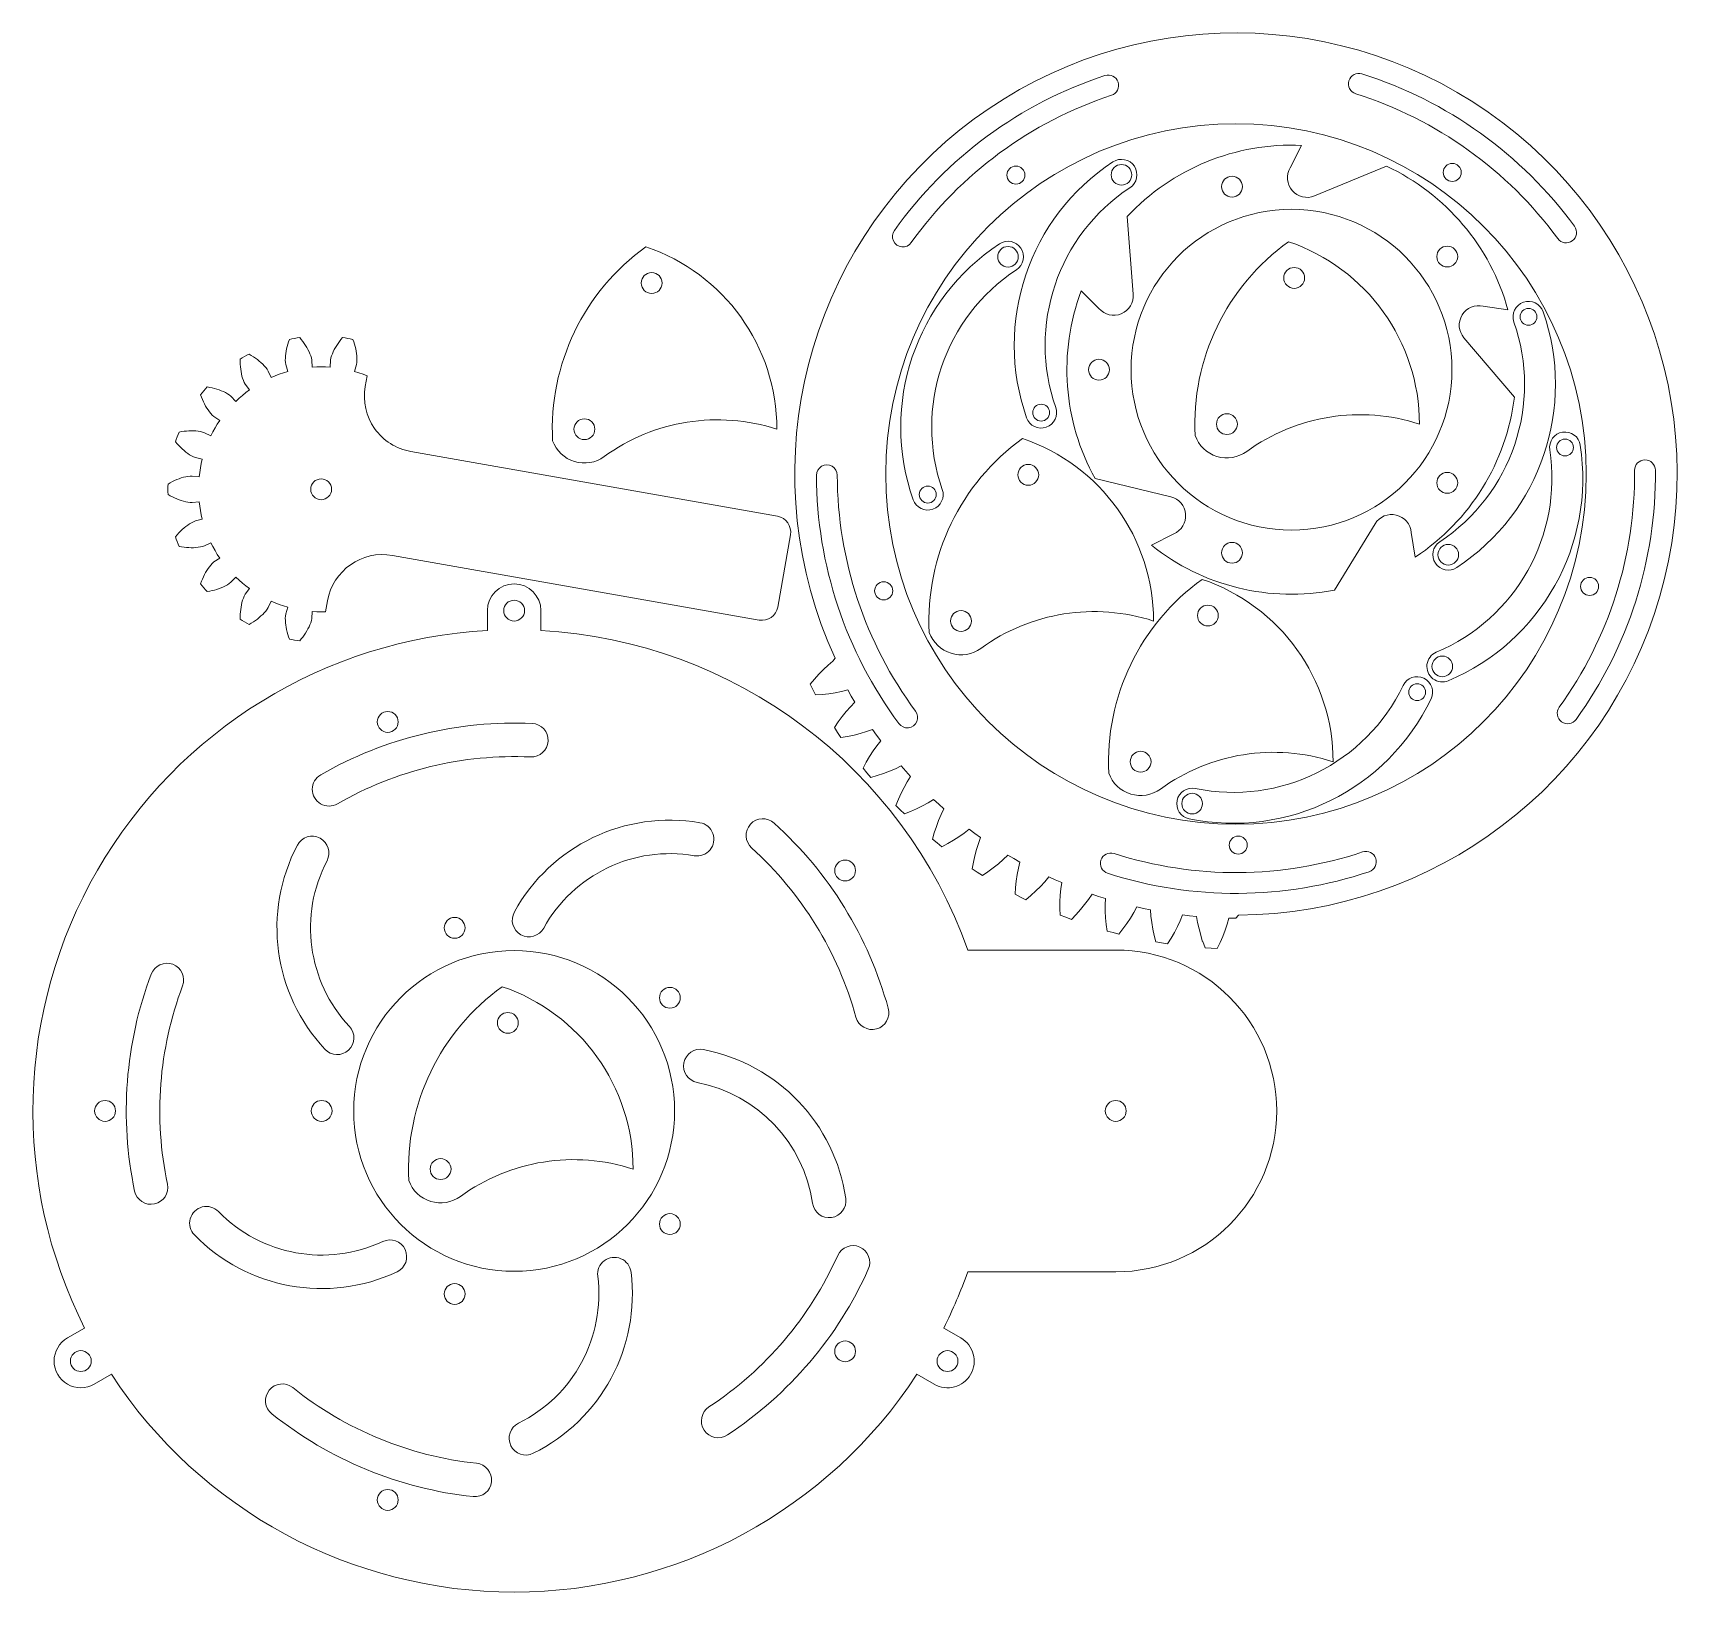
# Model space of a CAD drawing. Header units: millimetres. Extents: x 0.094 to 0.615, y 0.017 to 0.511.
import ezdxf

# ---------------------------------------------------------------- set-up
doc = ezdxf.new("R2010")
doc.units = ezdxf.units.MM

msp = doc.modelspace()

# ---------------------------------------------------------------- linework, layer by layer
at = {"color": 7, "linetype": 'Continuous', "lineweight": 15}
for p, q in [((0.4922758148, 0.4682892008), (0.4958238851, 0.4753631604)), ((0.4999280325, 0.4593601065), (0.522685356, 0.468780958)), ((0.4425477469, 0.4282450239), (0.4406203844, 0.4527997279)), ((0.4316910082, 0.4237265743), (0.4260596869, 0.4292869634)), ((0.5533791259, 0.4244402347), (0.5612032752, 0.423251793)), ((0.1746204056, 0.4116559028), (0.1744406017, 0.4109124169)), ((0.1748294196, 0.4124034792), (0.1746204056, 0.4116559028)), ((0.1750668817, 0.4131543338), (0.1748294196, 0.4124034792)), ((0.1753321987, 0.413907811), (0.1750668817, 0.4131543338)), ((0.1761423739, 0.4140721187), (0.1753321987, 0.413907811)), ((0.1769552593, 0.4142225981), (0.1761423739, 0.4140721187)), ((0.1777705698, 0.414359197), (0.1769552593, 0.4142225981)), ((0.1785881117, 0.4144819043), (0.1777705698, 0.414359197)), ((0.1790951238, 0.4138646312), (0.1785881117, 0.4144819043)), ((0.1795750706, 0.4132402688), (0.1790951238, 0.4138646312)), ((0.1800271346, 0.4126092754), (0.1795750706, 0.4132402688)), ((0.1804504118, 0.4119721055), (0.1800271346, 0.4126092754)), ((0.18084366, 0.4113291725), (0.1804504118, 0.4119721055)), ((0.1812054406, 0.4106809087), (0.18084366, 0.4113291725)), ((0.1899143386, 0.4113291725), (0.189552558, 0.4106809087)), ((0.1903075868, 0.4119721055), (0.1899143386, 0.4113291725)), ((0.190730864, 0.4126092754), (0.1903075868, 0.4119721055)), ((0.191182928, 0.4132402688), (0.190730864, 0.4126092754)), ((0.1916628749, 0.4138646312), (0.191182928, 0.4132402688)), ((0.1921698869, 0.4144819043), (0.1916628749, 0.4138646312)), ((0.1929874279, 0.414359197), (0.1921698869, 0.4144819043)), ((0.1938027394, 0.4142225981), (0.1929874279, 0.414359197)), ((0.1946156247, 0.4140721187), (0.1938027394, 0.4142225981)), ((0.1954257999, 0.413907811), (0.1946156247, 0.4140721187)), ((0.1956911169, 0.4131543338), (0.1954257999, 0.413907811)), ((0.1959285791, 0.4124034792), (0.1956911169, 0.4131543338)), ((0.196137593, 0.4116559028), (0.1959285791, 0.4124034792)), ((0.196317396, 0.4109124169), (0.196137593, 0.4116559028)), ((0.5472517178, 0.4144033013), (0.5632438797, 0.3956710037)), ((0.1604113922, 0.4080409743), (0.1597062599, 0.4076094851)), ((0.1597062599, 0.4076094851), (0.1597146418, 0.406810712)), ((0.1597146418, 0.406810712), (0.159748339, 0.4060239307)), ((0.1611237776, 0.4084604122), (0.1604113922, 0.4080409743)), ((0.1618432187, 0.4088676311), (0.1611237776, 0.4084604122)), ((0.1625694603, 0.4092625454), (0.1618432187, 0.4088676311)), ((0.163257039, 0.4088559188), (0.1625694603, 0.4092625454)), ((0.1639215861, 0.4084333479), (0.163257039, 0.4088559188)), ((0.1645622038, 0.4079950265), (0.1639215861, 0.4084333479)), ((0.1651778713, 0.407541044), (0.1645622038, 0.4079950265)), ((0.1657673203, 0.4070714004), (0.1651778713, 0.407541044)), ((0.1663289711, 0.4065859765), (0.1657673203, 0.4070714004)), ((0.1668608755, 0.4060844406), (0.1663289711, 0.4065859765)), ((0.1740382098, 0.4079966657), (0.174028417, 0.407288257)), ((0.174028417, 0.407288257), (0.1740655004, 0.4065921306)), ((0.1740876267, 0.4087147526), (0.1740382098, 0.4079966657)), ((0.1740655004, 0.4065921306), (0.1741711356, 0.405914966)), ((0.174172717, 0.4094408527), (0.1740876267, 0.4087147526)), ((0.17429094, 0.4101737551), (0.174172717, 0.4094408527)), ((0.1744406017, 0.4109124169), (0.17429094, 0.4101737551)), ((0.1815337218, 0.4100277051), (0.1812054406, 0.4106809087)), ((0.1818257648, 0.4093698188), (0.1815337218, 0.4100277051)), ((0.1820772529, 0.4087074995), (0.1818257648, 0.4093698188)), ((0.1822805098, 0.4080406651), (0.1820772529, 0.4087074995)), ((0.1824128438, 0.4073681831), (0.1822805098, 0.4080406651)), ((0.1825732017, 0.4051559269), (0.1824128438, 0.4073681831)), ((0.1883451548, 0.4073681831), (0.1881847958, 0.4051559269)), ((0.1884774888, 0.4080406651), (0.1883451548, 0.4073681831)), ((0.1886807448, 0.4087074995), (0.1884774888, 0.4080406651)), ((0.1889322338, 0.4093698188), (0.1886807448, 0.4087074995)), ((0.1892242768, 0.4100277051), (0.1889322338, 0.4093698188)), ((0.189552558, 0.4106809087), (0.1892242768, 0.4100277051)), ((0.1964670586, 0.4101737551), (0.196317396, 0.4109124169)), ((0.1965852816, 0.4094408527), (0.1964670586, 0.4101737551)), ((0.1966703719, 0.4087147526), (0.1965852816, 0.4094408527)), ((0.1965868621, 0.405914966), (0.1966924983, 0.4065921306)), ((0.1967197888, 0.4079966657), (0.1966703719, 0.4087147526)), ((0.1966924983, 0.4065921306), (0.1967295817, 0.407288257)), ((0.1967295817, 0.407288257), (0.1967197888, 0.4079966657)), ((0.159748339, 0.4060239307), (0.1598076065, 0.4052499644)), ((0.1598076065, 0.4052499644), (0.1598929491, 0.4044897705)), ((0.1598929491, 0.4044897705), (0.1600049351, 0.4037445076)), ((0.1600049351, 0.4037445076), (0.1601444938, 0.4030153565)), ((0.1601444938, 0.4030153565), (0.1603128955, 0.4023039341)), ((0.1603128955, 0.4023039341), (0.1605120607, 0.4016122632)), ((0.1605120607, 0.4016122632), (0.1607451484, 0.4009432271)), ((0.1607451484, 0.4009432271), (0.1610180576, 0.4003017619)), ((0.1673603233, 0.4055661112), (0.1668608755, 0.4060844406)), ((0.1678231683, 0.4050297476), (0.1673603233, 0.4055661112)), ((0.1682422393, 0.4044726416), (0.1678231683, 0.4050297476)), ((0.1685965702, 0.4038859866), (0.1682422393, 0.4044726416)), ((0.169503915, 0.4018619992), (0.1685965702, 0.4038859866)), ((0.1707952785, 0.4024130665), (0.169503915, 0.4018619992)), ((0.1721057779, 0.402917061), (0.1707952785, 0.4024130665)), ((0.1734336045, 0.4033733271), (0.1721057779, 0.402917061)), ((0.174777096, 0.4037812799), (0.1734336045, 0.4033733271)), ((0.1741711356, 0.405914966), (0.174777096, 0.4037812799)), ((0.1839751698, 0.4052321017), (0.1825732017, 0.4051559269)), ((0.1853789988, 0.4052575007), (0.1839751698, 0.4052321017)), ((0.1867828289, 0.4052321017), (0.1853789988, 0.4052575007)), ((0.1881847958, 0.4051559269), (0.1867828289, 0.4052321017)), ((0.1959809026, 0.4037812799), (0.1965868621, 0.405914966)), ((0.1973243941, 0.4033733271), (0.1959809026, 0.4037812799)), ((0.1986522207, 0.402917061), (0.1973243941, 0.4033733271)), ((0.1999627201, 0.4024130665), (0.1986522207, 0.402917061)), ((0.1993602327, 0.3989961967), (0.1999627201, 0.4024130665)), ((0.1476918914, 0.396993272), (0.1471768626, 0.3963466175)), ((0.1471768626, 0.3963466175), (0.1474579283, 0.3955988958)), ((0.1482178689, 0.3976310659), (0.1476918914, 0.396993272)), ((0.1487546273, 0.3982597738), (0.1482178689, 0.3976310659)), ((0.1493019954, 0.3988792784), (0.1487546273, 0.3982597738)), ((0.1500871674, 0.3987322971), (0.1493019954, 0.3988792784)), ((0.1508561641, 0.3985625133), (0.1500871674, 0.3987322971)), ((0.1516080916, 0.3983697556), (0.1508561641, 0.3985625133)), ((0.1523418956, 0.3981537148), (0.1516080916, 0.3983697556)), ((0.1530564286, 0.3979139924), (0.1523418956, 0.3981537148)), ((0.1537502416, 0.3976499475), (0.1530564286, 0.3979139924)), ((0.1544215911, 0.3973605558), (0.1537502416, 0.3976499475)), ((0.1550681916, 0.3970443252), (0.1544215911, 0.3973605558)), ((0.1556865693, 0.3966986034), (0.1550681916, 0.3970443252)), ((0.156270909, 0.3963184226), (0.1556865693, 0.3966986034)), ((0.1568045363, 0.3958883434), (0.156270909, 0.3963184226)), ((0.1583493919, 0.3942967243), (0.1568045363, 0.3958883434)), ((0.1604334906, 0.3961780742), (0.1593744223, 0.3952562511)), ((0.1615251814, 0.3970609773), (0.1604334906, 0.3961780742)), ((0.1610180576, 0.4003017619), (0.1613489621, 0.3997015618)), ((0.1613489621, 0.3997015618), (0.1626481161, 0.3979038074)), ((0.1626481161, 0.3979038074), (0.1615251814, 0.3970609773)), ((0.1474579283, 0.3955988958), (0.1477586635, 0.3948710728)), ((0.1477586635, 0.3948710728), (0.1480790981, 0.39416405)), ((0.1480790981, 0.39416405), (0.1484192618, 0.3934789002)), ((0.1484192618, 0.3934789002), (0.148779434, 0.3928168621)), ((0.148779434, 0.3928168621), (0.1491599538, 0.3921794351)), ((0.1491599538, 0.3921794351), (0.1495614991, 0.3915685378)), ((0.1495614991, 0.3915685378), (0.1499852285, 0.3909866791)), ((0.1499852285, 0.3909866791), (0.1504330568, 0.3904377017)), ((0.1593744223, 0.3952562511), (0.1583493919, 0.3942967243)), ((0.1504330568, 0.3904377017), (0.1509089403, 0.3899282608)), ((0.1509089403, 0.3899282608), (0.1514251538, 0.3894774411)), ((0.1517700002, 0.385853311), (0.1510900714, 0.3846248835)), ((0.1514251538, 0.3894774411), (0.153260839, 0.3882324453)), ((0.1524939023, 0.3870563693), (0.1517700002, 0.385853311)), ((0.153260839, 0.3882324453), (0.1524939023, 0.3870563693)), ((0.139518001, 0.3822614979), (0.1392551966, 0.3814776819)), ((0.1392551966, 0.3814776819), (0.1397750497, 0.3808711869)), ((0.1397940971, 0.3830406852), (0.139518001, 0.3822614979)), ((0.1397750497, 0.3808711869), (0.1403065853, 0.3802901199)), ((0.1400834628, 0.3838150743), (0.1397940971, 0.3830406852)), ((0.140385975, 0.3845844399), (0.1400834628, 0.3838150743)), ((0.1403065853, 0.3802901199), (0.140849498, 0.3797353264)), ((0.1411740527, 0.3847148828), (0.140385975, 0.3845844399)), ((0.1419547357, 0.3848183472), (0.1411740527, 0.3847148828)), ((0.1427272343, 0.3848943785), (0.1419547357, 0.3848183472)), ((0.1434906729, 0.3849423267), (0.1427272343, 0.3848943785)), ((0.1442440942, 0.3849614616), (0.1434906729, 0.3849423267)), ((0.1449863956, 0.3849506229), (0.1442440942, 0.3849614616)), ((0.1457162507, 0.3849083185), (0.1449863956, 0.3849506229)), ((0.1464319945, 0.384832289), (0.1457162507, 0.3849083185)), ((0.1471313395, 0.3847189192), (0.1464319945, 0.384832289)), ((0.1478104525, 0.3845615536), (0.1471313395, 0.3847189192)), ((0.1484589994, 0.3843398951), (0.1478104525, 0.3845615536)), ((0.1504550435, 0.3833726346), (0.1484589994, 0.3843398951)), ((0.1510900714, 0.3846248835), (0.1504550435, 0.3833726346)), ((0.140849498, 0.3797353264), (0.1414035008, 0.3792078532)), ((0.1414035008, 0.3792078532), (0.1419683665, 0.378708913)), ((0.1419683665, 0.378708913), (0.1425439314, 0.3782400861)), ((0.1425439314, 0.3782400861), (0.1431302213, 0.3778033471)), ((0.1431302213, 0.3778033471), (0.1437274002, 0.3774014897)), ((0.1437274002, 0.3774014897), (0.144335986, 0.3770388067)), ((0.144335986, 0.3770388067), (0.1449574091, 0.3767228583)), ((0.1449574091, 0.3767228583), (0.1455966726, 0.3764757728)), ((0.1455966726, 0.3764757728), (0.1477474876, 0.3759336807)), ((0.1477474876, 0.3759336807), (0.1474290275, 0.37456623)), ((0.329858885, 0.3579314733), (0.2137826503, 0.3783988496)), ((0.1403932579, 0.3697760717), (0.139691823, 0.3695004247)), ((0.1410944954, 0.3700197707), (0.1403932579, 0.3697760717)), ((0.1417947717, 0.3702296307), (0.1410944954, 0.3700197707)), ((0.1424933866, 0.3704029997), (0.1417947717, 0.3702296307)), ((0.1431893155, 0.3705356447), (0.1424933866, 0.3704029997)), ((0.1438812994, 0.3706200286), (0.1431893155, 0.3705356447)), ((0.144566533, 0.3706335756), (0.1438812994, 0.3706200286)), ((0.1467730299, 0.3704073457), (0.144566533, 0.3706335756)), ((0.1469414913, 0.3718012417), (0.1467730299, 0.3704073457)), ((0.1471602403, 0.3731881375), (0.1469414913, 0.3718012417)), ((0.1474290275, 0.37456623), (0.1471602403, 0.3731881375)), ((0.4544084655, 0.3640580402), (0.4304599665, 0.3698128304)), ((0.1368756116, 0.3672758087), (0.136868582, 0.3664491517)), ((0.136868582, 0.3664491517), (0.1368756116, 0.3656224937)), ((0.1368967489, 0.3681022117), (0.1368756116, 0.3672758087)), ((0.1368756116, 0.3656224937), (0.1368967489, 0.3647960906)), ((0.1375926815, 0.3684943307), (0.1368967489, 0.3681022117)), ((0.1368967489, 0.3647960906), (0.1375926815, 0.3644039717)), ((0.1382908978, 0.3688585667), (0.1375926815, 0.3684943307)), ((0.1389908091, 0.3691942137), (0.1382908978, 0.3688585667)), ((0.139691823, 0.3695004247), (0.1389908091, 0.3691942137)), ((0.1375926815, 0.3644039717), (0.1382908978, 0.3640397356)), ((0.1382908978, 0.3640397356), (0.1389908091, 0.3637040886)), ((0.1389908091, 0.3637040886), (0.139691823, 0.3633978776)), ((0.139691823, 0.3633978776), (0.1403932579, 0.3631222306)), ((0.1403932579, 0.3631222306), (0.1410944954, 0.3628785317)), ((0.1410944954, 0.3628785317), (0.1417947717, 0.3626686716)), ((0.1417947717, 0.3626686716), (0.1424933866, 0.3624953027)), ((0.1424933866, 0.3624953027), (0.1431893155, 0.3623626577)), ((0.1431893155, 0.3623626577), (0.1438812994, 0.3622782738)), ((0.1438812994, 0.3622782738), (0.144566533, 0.3622647268)), ((0.144566533, 0.3622647268), (0.1467730299, 0.3624909567)), ((0.1467730299, 0.3624909567), (0.1469414913, 0.3610970606)), ((0.1469414913, 0.3610970606), (0.1471602403, 0.3597101648)), ((0.1471602403, 0.3597101648), (0.1474290275, 0.3583320733)), ((0.1419683665, 0.3541893894), (0.1414035008, 0.3536904491)), ((0.1425439314, 0.3546582181), (0.1419683665, 0.3541893894)), ((0.1431302213, 0.3550949553), (0.1425439314, 0.3546582181)), ((0.1437274002, 0.3554968126), (0.1431302213, 0.3550949553)), ((0.144335986, 0.3558594957), (0.1437274002, 0.3554968126)), ((0.1449574091, 0.3561754441), (0.144335986, 0.3558594957)), ((0.1455966726, 0.3564225295), (0.1449574091, 0.3561754441)), ((0.1477474876, 0.3569646217), (0.1455966726, 0.3564225295)), ((0.1474290275, 0.3583320733), (0.1477474876, 0.3569646217)), ((0.5191190783, 0.3555033851), (0.5062454544, 0.334505337)), ((0.1397750497, 0.3520271154), (0.1392551966, 0.3514206204)), ((0.1392551966, 0.3514206204), (0.139518001, 0.3506368045)), ((0.139518001, 0.3506368045), (0.1397940971, 0.3498576171)), ((0.1403065853, 0.3526081834), (0.1397750497, 0.3520271154)), ((0.1397940971, 0.3498576171), (0.1400834628, 0.349083228)), ((0.1400834628, 0.349083228), (0.140385975, 0.3483138624)), ((0.140849498, 0.353162976), (0.1403065853, 0.3526081834)), ((0.1414035008, 0.3536904491), (0.140849498, 0.353162976)), ((0.1484589994, 0.3485584073), (0.1504550435, 0.3495256677)), ((0.1504550435, 0.3495256677), (0.1510900714, 0.3482734188)), ((0.3299438514, 0.3291588016), (0.3339795776, 0.3520465176)), ((0.4553508497, 0.3523363904), (0.4483224315, 0.3486989403)), ((0.5305582425, 0.3527774567), (0.5318457624, 0.3449689999)), ((0.140385975, 0.3483138624), (0.1411740527, 0.3481834195)), ((0.1411740527, 0.3481834195), (0.1419547357, 0.3480799552)), ((0.1419547357, 0.3480799552), (0.1427272343, 0.3480039257)), ((0.1427272343, 0.3480039257), (0.1434906729, 0.3479559757)), ((0.1434906729, 0.3479559757), (0.1442440942, 0.3479368407)), ((0.1442440942, 0.3479368407), (0.1449863956, 0.3479476794)), ((0.1449863956, 0.3479476794), (0.1457162507, 0.3479899838)), ((0.1457162507, 0.3479899838), (0.1464319945, 0.3480660133)), ((0.1464319945, 0.3480660133), (0.1471313395, 0.3481793832)), ((0.1471313395, 0.3481793832), (0.1478104525, 0.3483367488)), ((0.1478104525, 0.3483367488), (0.1484589994, 0.3485584073)), ((0.1510900714, 0.3482734188), (0.1517700002, 0.3470449913)), ((0.153260839, 0.344665857), (0.1514251538, 0.3434208613)), ((0.1517700002, 0.3470449913), (0.1524939023, 0.345841933)), ((0.1524939023, 0.345841933), (0.153260839, 0.344665857)), ((0.207982662, 0.3455054853), (0.324058906, 0.325038109)), ((0.1480790981, 0.3387342524), (0.1477586635, 0.3380272295)), ((0.1484192618, 0.3394194022), (0.1480790981, 0.3387342524)), ((0.148779434, 0.3400814403), (0.1484192618, 0.3394194022)), ((0.1491599538, 0.3407188672), (0.148779434, 0.3400814403)), ((0.1495614991, 0.3413297646), (0.1491599538, 0.3407188672)), ((0.1499852285, 0.3419116232), (0.1495614991, 0.3413297646)), ((0.1504330568, 0.3424606006), (0.1499852285, 0.3419116232)), ((0.1509089403, 0.3429700415), (0.1504330568, 0.3424606006)), ((0.1514251538, 0.3434208613), (0.1509089403, 0.3429700415)), ((0.1568045363, 0.3370099589), (0.1583493919, 0.338601578)), ((0.1583493919, 0.338601578), (0.1593744223, 0.3376420513)), ((0.1474579283, 0.3372994065), (0.1471768626, 0.3365516849)), ((0.1471768626, 0.3365516849), (0.1476918914, 0.3359050303)), ((0.1477586635, 0.3380272295), (0.1474579283, 0.3372994065)), ((0.1476918914, 0.3359050303), (0.1482178689, 0.3352672364)), ((0.1482178689, 0.3352672364), (0.1487546273, 0.3346385285)), ((0.1487546273, 0.3346385285), (0.1493019954, 0.3340190239)), ((0.1493019954, 0.3340190239), (0.1500871674, 0.3341660052)), ((0.1500871674, 0.3341660052), (0.1508561641, 0.3343357891)), ((0.1508561641, 0.3343357891), (0.1516080916, 0.3345285468)), ((0.1516080916, 0.3345285468), (0.1523418956, 0.3347445875)), ((0.1523418956, 0.3347445875), (0.1530564286, 0.33498431)), ((0.1530564286, 0.33498431), (0.1537502416, 0.3352483548)), ((0.1537502416, 0.3352483548), (0.1544215911, 0.3355377465)), ((0.1544215911, 0.3355377465), (0.1550681916, 0.3358539771)), ((0.1550681916, 0.3358539771), (0.1556865693, 0.3361996989)), ((0.1556865693, 0.3361996989), (0.156270909, 0.3365798797)), ((0.156270909, 0.3365798797), (0.1568045363, 0.3370099589)), ((0.1593744223, 0.3376420513), (0.1604334906, 0.33672023)), ((0.1604334906, 0.33672023), (0.1615251814, 0.3358373251)), ((0.1626481161, 0.3349944949), (0.1613489621, 0.3331967406)), ((0.1615251814, 0.3358373251), (0.1626481161, 0.3349944949)), ((0.1598929491, 0.3284085318), (0.1598076065, 0.3276483379)), ((0.1600049351, 0.3291537948), (0.1598929491, 0.3284085318)), ((0.1601444938, 0.3298829458), (0.1600049351, 0.3291537948)), ((0.1603128955, 0.3305943683), (0.1601444938, 0.3298829458)), ((0.1605120607, 0.3312860392), (0.1603128955, 0.3305943683)), ((0.1607451484, 0.3319550752), (0.1605120607, 0.3312860392)), ((0.1610180576, 0.3325965404), (0.1607451484, 0.3319550752)), ((0.1613489621, 0.3331967406), (0.1610180576, 0.3325965404)), ((0.1678231683, 0.3278685547), (0.1682422393, 0.3284256607)), ((0.1682422393, 0.3284256607), (0.1685965702, 0.3290123157)), ((0.1685965702, 0.3290123157), (0.169503915, 0.3310363032)), ((0.169503915, 0.3310363032), (0.1707952785, 0.3304852359)), ((0.1707952785, 0.3304852359), (0.1721057779, 0.3299812414)), ((0.1721057779, 0.3299812414), (0.1734336045, 0.3295249752)), ((0.1734336045, 0.3295249752), (0.174777096, 0.3291170224)), ((0.174777096, 0.3291170224), (0.1741711356, 0.3269833363)), ((0.1867828289, 0.3276662007), (0.1873853149, 0.3310830705)), ((0.1597146418, 0.3260875903), (0.1597062599, 0.3252888173)), ((0.1597062599, 0.3252888173), (0.1604113922, 0.3248573281)), ((0.159748339, 0.3268743716), (0.1597146418, 0.3260875903)), ((0.1598076065, 0.3276483379), (0.159748339, 0.3268743716)), ((0.1604113922, 0.3248573281), (0.1611237776, 0.3244378902)), ((0.1611237776, 0.3244378902), (0.1618432187, 0.3240306712)), ((0.1618432187, 0.3240306712), (0.1625694603, 0.3236357569)), ((0.1625694603, 0.3236357569), (0.163257039, 0.3240423836)), ((0.163257039, 0.3240423836), (0.1639215861, 0.3244649544)), ((0.1639215861, 0.3244649544), (0.1645622038, 0.3249032758)), ((0.1645622038, 0.3249032758), (0.1651778713, 0.3253572583)), ((0.1651778713, 0.3253572583), (0.1657673203, 0.3258269019)), ((0.1657673203, 0.3258269019), (0.1663289711, 0.3263123259)), ((0.1663289711, 0.3263123259), (0.1668608755, 0.3268138617)), ((0.1668608755, 0.3268138617), (0.1673603233, 0.3273321911)), ((0.1673603233, 0.3273321911), (0.1678231683, 0.3278685547)), ((0.1740655004, 0.3263061717), (0.174028417, 0.3256100453)), ((0.174028417, 0.3256100453), (0.1740382098, 0.3249016367)), ((0.1740382098, 0.3249016367), (0.1740876267, 0.3241835534)), ((0.1741711356, 0.3269833363), (0.1740655004, 0.3263061717)), ((0.1740876267, 0.3241835534), (0.174172717, 0.3234574497)), ((0.174172717, 0.3234574497), (0.17429094, 0.3227245472)), ((0.1812054406, 0.3222173936), (0.1815337218, 0.3228705972)), ((0.1815337218, 0.3228705972), (0.1818257648, 0.3235284872)), ((0.1818257648, 0.3235284872), (0.1820772529, 0.3241908029)), ((0.1820772529, 0.3241908029), (0.1822805098, 0.3248576373)), ((0.1822805098, 0.3248576373), (0.1824128438, 0.3255301192)), ((0.1824128438, 0.3255301192), (0.1825732017, 0.3277423754)), ((0.1825732017, 0.3277423754), (0.1839751698, 0.3276662007)), ((0.1839751698, 0.3276662007), (0.1853789988, 0.3276408016)), ((0.1853789988, 0.3276408016), (0.1867828289, 0.3276662007)), ((0.2380328401, 0.3280151333), (0.2380328401, 0.3217296823)), ((0.2549605114, 0.3280151333), (0.2549605114, 0.3217296823)), ((0.17429094, 0.3227245472), (0.1744406017, 0.3219858855)), ((0.1744406017, 0.3219858855), (0.1746204056, 0.3212423995)), ((0.1746204056, 0.3212423995), (0.1748294196, 0.3204948231)), ((0.1748294196, 0.3204948231), (0.1750668817, 0.3197439685)), ((0.1750668817, 0.3197439685), (0.1753321987, 0.3189904913)), ((0.1753321987, 0.3189904913), (0.1761423739, 0.3188261837)), ((0.1761423739, 0.3188261837), (0.1769552593, 0.3186757043)), ((0.1769552593, 0.3186757043), (0.1777705698, 0.3185391053)), ((0.1777705698, 0.3185391053), (0.1785881117, 0.318416398)), ((0.1785881117, 0.318416398), (0.1790951238, 0.3190336712)), ((0.1790951238, 0.3190336712), (0.1795750706, 0.3196580335)), ((0.1795750706, 0.3196580335), (0.1800271346, 0.3202890269)), ((0.1800271346, 0.3202890269), (0.1804504118, 0.3209261969)), ((0.1804504118, 0.3209261969), (0.18084366, 0.3215691298)), ((0.18084366, 0.3215691298), (0.1812054406, 0.3222173936)), ((0.3481391054, 0.3129166523), (0.3474605718, 0.3120482623)), ((0.3429852315, 0.3078926983), (0.3415788031, 0.3063435447)), ((0.3444326691, 0.3093652411), (0.3429852315, 0.3078926983)), ((0.3459231915, 0.3107539882), (0.3444326691, 0.3093652411)), ((0.3474605718, 0.3120482623), (0.3459231915, 0.3107539882)), ((0.3415788031, 0.3063435447), (0.3402121284, 0.3047229875)), ((0.3402121284, 0.3047229875), (0.3410664894, 0.3030196118)), ((0.3410664894, 0.3030196118), (0.3419423635, 0.3013272132)), ((0.3461367017, 0.3017076169), (0.3481787724, 0.3020130658)), ((0.3481787724, 0.3020130658), (0.3501784357, 0.3024026286)), ((0.3501784357, 0.3024026286), (0.3521291474, 0.3028856469)), ((0.3521291474, 0.3028856469), (0.3532254571, 0.3009516589)), ((0.3419423635, 0.3013272132), (0.3440567351, 0.3014803365)), ((0.3440567351, 0.3014803365), (0.3461367017, 0.3017076169)), ((0.3529585038, 0.2975873559), (0.3516213232, 0.2960504147)), ((0.3543521794, 0.2990352327), (0.3529585038, 0.2975873559)), ((0.3532254571, 0.3009516589), (0.3543521794, 0.2990352327)), ((0.3490989495, 0.2927469582), (0.3479091653, 0.2909924149)), ((0.35033575, 0.2944346468), (0.3490989495, 0.2927469582)), ((0.3516213232, 0.2960504147), (0.35033575, 0.2944346468)), ((0.3479091653, 0.2909924149), (0.3489368863, 0.2893876834)), ((0.3489368863, 0.2893876834), (0.3499848617, 0.2877961027)), ((0.3499848617, 0.2877961027), (0.3520716335, 0.2881694021)), ((0.3520716335, 0.2881694021), (0.3541164781, 0.2886128464)), ((0.3541164781, 0.2886128464), (0.3561154435, 0.2891300696)), ((0.3561154435, 0.2891300696), (0.3580633997, 0.2897265184)), ((0.3580633997, 0.2897265184), (0.359952946, 0.2904107941)), ((0.359952946, 0.2904107941), (0.3612454042, 0.2886019909)), ((0.3612454042, 0.2886019909), (0.3625663002, 0.2868138416)), ((0.3625663002, 0.2868138416), (0.3613315949, 0.2852282289)), ((0.3590527453, 0.2818186251), (0.3579991414, 0.2800109186)), ((0.3601623854, 0.2835599165), (0.3590527453, 0.2818186251)), ((0.3613315949, 0.2852282289), (0.3601623854, 0.2835599165)), ((0.3579991414, 0.2800109186), (0.3569992606, 0.2781416288)), ((0.3569992606, 0.2781416288), (0.3581890837, 0.2766531011)), ((0.3581890837, 0.2766531011), (0.3593977066, 0.2751797812)), ((0.3614340299, 0.2757691646), (0.3634213005, 0.276423925)), ((0.3634213005, 0.276423925), (0.3653552687, 0.2771472754)), ((0.3653552687, 0.2771472754), (0.3672302061, 0.2779440631)), ((0.3672302061, 0.2779440631), (0.3690378716, 0.2788220925)), ((0.3690378716, 0.2788220925), (0.3705123101, 0.2771583105)), ((0.3705123101, 0.2771583105), (0.3720128713, 0.2755180165)), ((0.3593977066, 0.2751797812), (0.3614340299, 0.2757691646)), ((0.3699622794, 0.2720306642), (0.3690407255, 0.2701829065)), ((0.3709507064, 0.2738120281), (0.3699622794, 0.2720306642)), ((0.3720128713, 0.2755180165), (0.3709507064, 0.2738120281)), ((0.368181834, 0.2682749613), (0.3673828309, 0.2663113986)), ((0.3673828309, 0.2663113986), (0.3687217475, 0.2649553997)), ((0.3690407255, 0.2701829065), (0.368181834, 0.2682749613)), ((0.3739492536, 0.2652743784), (0.3757970113, 0.2661959323)), ((0.3757970113, 0.2661959323), (0.3775783752, 0.2671843594)), ((0.3775783752, 0.2671843594), (0.3792843643, 0.2682465236)), ((0.3792843643, 0.2682465236), (0.3809246576, 0.2667459631)), ((0.3809246576, 0.2667459631), (0.3825884396, 0.2652715245)), ((0.3687217475, 0.2649553997), (0.3700777456, 0.2636164838)), ((0.3700777456, 0.2636164838), (0.3720413083, 0.2644154869)), ((0.3720413083, 0.2644154869), (0.3739492536, 0.2652743784)), ((0.3809136225, 0.2615889216), (0.3801902721, 0.2596549534)), ((0.3817104102, 0.2634638591), (0.3809136225, 0.2615889216)), ((0.3825884396, 0.2652715245), (0.3817104102, 0.2634638591)), ((0.3795355117, 0.2576676829), (0.3789461283, 0.2556313596)), ((0.3789461283, 0.2556313596), (0.3804194482, 0.2544227366)), ((0.3801902721, 0.2596549534), (0.3795355117, 0.2576676829)), ((0.3837772657, 0.2542327943), (0.3855849721, 0.2552863982)), ((0.3855849721, 0.2552863982), (0.3873262636, 0.2563960383)), ((0.3873262636, 0.2563960383), (0.388994576, 0.2575652478)), ((0.388994576, 0.2575652478), (0.3905801887, 0.2587999531)), ((0.3905801887, 0.2587999531), (0.392368338, 0.2574790572)), ((0.392368338, 0.2574790572), (0.3941771412, 0.2561865989)), ((0.3941771412, 0.2561865989), (0.3934928655, 0.2542970526)), ((0.3804194482, 0.2544227366), (0.3819079766, 0.2532329128)), ((0.3819079766, 0.2532329128), (0.3837772657, 0.2542327943)), ((0.3923791942, 0.2503501303), (0.3919357492, 0.2483052864)), ((0.3928964174, 0.2523490958), (0.3923791942, 0.2503501303)), ((0.3934928655, 0.2542970526), (0.3928964174, 0.2523490958)), ((0.401353703, 0.2491921567), (0.4028015798, 0.2505858324)), ((0.4028015798, 0.2505858324), (0.404718006, 0.24945911)), ((0.3919357492, 0.2483052864), (0.3915624498, 0.2462185146)), ((0.3915624498, 0.2462185146), (0.3931540305, 0.2451705392)), ((0.3931540305, 0.2451705392), (0.394758762, 0.2441428182)), ((0.394758762, 0.2441428182), (0.3965133053, 0.2453326025)), ((0.3965133053, 0.2453326025), (0.3982009938, 0.2465694029)), ((0.3982009938, 0.2465694029), (0.3998167618, 0.2478549761)), ((0.3998167618, 0.2478549761), (0.401353703, 0.2491921567)), ((0.404718006, 0.24945911), (0.406651994, 0.2483628004)), ((0.4061689757, 0.2464120886), (0.4057794129, 0.2444124253)), ((0.406651994, 0.2483628004), (0.4061689757, 0.2464120886)), ((0.4052466836, 0.240290388), (0.4050935603, 0.2381760164)), ((0.405473964, 0.2423703547), (0.4052466836, 0.240290388)), ((0.4057794129, 0.2444124253), (0.405473964, 0.2423703547)), ((0.4116590461, 0.2392188837), (0.4131315882, 0.2406663221)), ((0.4131315882, 0.2406663221), (0.4145203353, 0.2421568445)), ((0.4145203353, 0.2421568445), (0.4158146094, 0.2436942247)), ((0.4158146094, 0.2436942247), (0.4178383193, 0.2427739677)), ((0.4178383193, 0.2427739677), (0.4198762986, 0.2418858203)), ((0.4195998467, 0.2398952964), (0.4194214197, 0.2378658985)), ((0.4198762986, 0.2418858203), (0.4195998467, 0.2398952964)), ((0.4050935603, 0.2381760164), (0.4067859589, 0.2373001424)), ((0.4067859589, 0.2373001424), (0.4084893346, 0.2364457813)), ((0.4084893346, 0.2364457813), (0.4101098918, 0.2378124561)), ((0.4101098918, 0.2378124561), (0.4116590461, 0.2392188837)), ((0.4193310981, 0.2358030743), (0.4193224968, 0.233710734)), ((0.4194214197, 0.2378658985), (0.4193310981, 0.2358030743)), ((0.4258117296, 0.2333153828), (0.4271249026, 0.2349088204)), ((0.4271249026, 0.2349088204), (0.4283502486, 0.2365363221)), ((0.4283502486, 0.2365363221), (0.4294767319, 0.2382005827)), ((0.4294767319, 0.2382005827), (0.4315855153, 0.2374969097)), ((0.4315855153, 0.2374969097), (0.4337051951, 0.2368266432)), ((0.4337051951, 0.2368266432), (0.4336383021, 0.2348181396)), ((0.4336383021, 0.2348181396), (0.4336730062, 0.2327811976)), ((0.4193224968, 0.233710734), (0.4193912262, 0.2315919522)), ((0.4193912262, 0.2315919522), (0.4211659044, 0.2308977784)), ((0.4211659044, 0.2308977784), (0.4229492631, 0.2302261358)), ((0.4229492631, 0.2302261358), (0.4244180738, 0.2317547338)), ((0.4244180738, 0.2317547338), (0.4258117296, 0.2333153828)), ((0.4336730062, 0.2327811976), (0.4337987892, 0.2307202288)), ((0.4337987892, 0.2307202288), (0.4340089477, 0.2286384661)), ((0.4405039674, 0.2289235794), (0.4416433823, 0.2306455527)), ((0.4416433823, 0.2306455527), (0.442691917, 0.2323922323)), ((0.442691917, 0.2323922323), (0.4436382366, 0.2341650946)), ((0.4436382366, 0.2341650946), (0.4458090438, 0.2336857293)), ((0.4458090438, 0.2336857293), (0.4479871746, 0.2332407074)), ((0.4479871746, 0.2332407074), (0.4481305991, 0.2312362145)), ((0.4481305991, 0.2312362145), (0.4483780158, 0.2292140602)), ((0.4483780158, 0.2292140602), (0.4487185471, 0.2271775376)), ((0.4565279772, 0.2279232184), (0.4573881663, 0.2297699586)), ((0.4573881663, 0.2297699586), (0.4581440047, 0.2316320444)), ((0.4581440047, 0.2316320444), (0.4603530275, 0.2313821939)), ((0.4603530275, 0.2313821939), (0.4625657429, 0.2311672857)), ((0.4625657429, 0.2311672857), (0.4629178884, 0.2291887564)), ((0.4629178884, 0.2291887564), (0.4633753433, 0.2272035407)), ((0.4722780101, 0.2286982145), (0.4728350652, 0.2306290891)), ((0.4728350652, 0.2306290891), (0.475058117, 0.2306115076)), ((0.475058117, 0.2306115076), (0.4758826738, 0.2315942037)), ((0.4340089477, 0.2286384661), (0.4342987703, 0.2265384629)), ((0.4342987703, 0.2265384629), (0.4361363103, 0.2260335929)), ((0.4361363103, 0.2260335929), (0.4379800969, 0.2255520518)), ((0.4379800969, 0.2255520518), (0.4392810963, 0.2272257912)), ((0.4392810963, 0.2272257912), (0.4405039674, 0.2289235794)), ((0.4487185471, 0.2271775376), (0.4491451687, 0.2251291213)), ((0.4491451687, 0.2251291213), (0.4496528933, 0.2230709265)), ((0.4534171571, 0.2224747372), (0.4545360772, 0.2242752786)), ((0.4545360772, 0.2242752786), (0.4555747931, 0.2260916054)), ((0.4555747931, 0.2260916054), (0.4565279772, 0.2279232184)), ((0.4633753433, 0.2272035407), (0.4645017189, 0.2231398725)), ((0.4700159026, 0.2229355241), (0.4708590695, 0.2248504541)), ((0.4708590695, 0.2248504541), (0.4716155861, 0.2267716901)), ((0.4716155861, 0.2267716901), (0.4722780101, 0.2286982145)), ((0.4369966757, 0.2205261433), (0.3901236608, 0.2205261433)), ((0.4496528933, 0.2230709265), (0.451533139, 0.2227609076)), ((0.451533139, 0.2227609076), (0.4534171571, 0.2224747372)), ((0.4645017189, 0.2231398725), (0.4645652471, 0.2232211761)), ((0.4645652471, 0.2232211761), (0.4652853837, 0.2212273196)), ((0.4652853837, 0.2212273196), (0.4671877209, 0.2211155253)), ((0.4671877209, 0.2211155253), (0.469091316, 0.2210278582)), ((0.469091316, 0.2210278582), (0.4700159026, 0.2229355241)), ((0.4369966757, 0.1186036402), (0.3901236608, 0.1186036402)), ((0.1050428235, 0.0976696676), (0.1104861837, 0.1008123931)), ((0.387950528, 0.0976696676), (0.3825071677, 0.1008123931)), ((0.1135066591, 0.0830098743), (0.1189500194, 0.0861525998)), ((0.3794866923, 0.0830098743), (0.3740433321, 0.0861525998))]:
    msp.add_line(p, q, dxfattribs=at)
for centre, radius in [((0.4750581174, 0.3712917703), 0.110900692199231), ((0.4053909218, 0.4659413371), 0.0028585195022717), ((0.4388062927, 0.4660389832), 0.003265770333359), ((0.5435468572, 0.4667975353), 0.0028585195022717), ((0.4738133322, 0.4622903766), 0.0033), ((0.4926510082, 0.4043139714), 0.0508), ((0.4028797086, 0.4400835031), 0.003265770333359), ((0.5419686842, 0.4401453604), 0.0033), ((0.2900415058, 0.4317661236), 0.0033), ((0.4934997875, 0.4333827731), 0.0033), ((0.5677068225, 0.4210418931), 0.0026718887064278), ((0.4316910082, 0.4043139714), 0.0033), ((0.4133861409, 0.390722615), 0.0026718887064278), ((0.2687394028, 0.3854695493), 0.0033), ((0.4721976845, 0.3870861987), 0.0033), ((0.5792571019, 0.3796887729), 0.0026718887064278), ((0.1853789993, 0.3664491512), 0.0033), ((0.4092961477, 0.371021384), 0.0033), ((0.5419686842, 0.3684825824), 0.0033), ((0.3774595568, 0.3647671349), 0.0026718887064277), ((0.4738133322, 0.3463375662), 0.0033), ((0.5422866707, 0.3457255248), 0.003265770333359), ((0.587053682, 0.3356680125), 0.0028585195022717), ((0.3635126828, 0.3342826546), 0.0028585195022717), ((0.2464966757, 0.3280151333), 0.0032999999999997), ((0.3879940448, 0.3247248097), 0.0033), ((0.4661715593, 0.3264538727), 0.0033), ((0.5404043863, 0.3103403343), 0.003265770333359), ((0.5324246285, 0.3021701887), 0.0026718887064278), ((0.2064666143, 0.2927647528), 0.0033), ((0.4448694564, 0.2801572983), 0.0033), ((0.4611931521, 0.2668882357), 0.003265770333359), ((0.4757864431, 0.2537693122), 0.0028585195022717), ((0.3512967372, 0.2457065933), 0.0033), ((0.2276589997, 0.227541297), 0.0033), ((0.2464966757, 0.1695648917), 0.0508), ((0.2958143517, 0.2053962807), 0.0033), ((0.2445050105, 0.1974462756), 0.0033), ((0.1169566757, 0.1695648917), 0.0033), ((0.1855366757, 0.1695648917), 0.0033), ((0.4369966757, 0.1695648917), 0.0033), ((0.2232029075, 0.1511497012), 0.0033), ((0.2958143517, 0.1337335027), 0.0033), ((0.2276589997, 0.1115884865), 0.0033), ((0.3512967372, 0.0934231901), 0.0033), ((0.1092747413, 0.0903397709), 0.0033000000000011), ((0.3837186102, 0.0903397709), 0.0033000000000004), ((0.2064666143, 0.0463650306), 0.0033)]:
    msp.add_circle(centre, radius, dxfattribs=at)
for centre, radius, start, end in [((0.4750581174, 0.3712917703), 0.1397, 270.3381809286, 204.6995881857), ((0.4750581174, 0.3712917703), 0.13284, 108.1898878922, 144.5202649788), ((0.4346199714, 0.4943582887), 0.0033000000000001, 288.1898878922, 108.1898878922), ((0.5139678477, 0.4948500339), 0.0033000000000001, 72.5202649788, 252.5202649788), ((0.4750581174, 0.3712917703), 0.13284, 36.1898878922, 72.5202649788), ((0.4750581174, 0.3712917703), 0.12624, 108.1898878922, 144.5202649788), ((0.4750581174, 0.3712917703), 0.12624, 36.1898878922, 72.5202649788), ((0.4926510082, 0.4043139714), 0.0711200000000024, 87.4430144692, 137.0197881224), ((0.4743341977, 0.4120999185), 0.0694818015348255, 123.3715946721, 199.3281291511), ((0.4388062927, 0.4660389832), 0.0048934532689436, 303.3715946721, 123.3715946721), ((0.4926510082, 0.4043139714), 0.0711200000000018, 15.4430144692, 65.0197881224), ((0.4975618891, 0.4650758414), 0.0061861345394294, 148.7049394728, 292.4880924562), ((0.4743341977, 0.4120999185), 0.0596948949969383, 123.3715946721, 199.3281291511), ((0.3695709936, 0.4464787261), 0.0033, 144.5202649788, 324.5202649788), ((0.5796052573, 0.4477803782), 0.0033, 216.1898878922, 36.1898878922), ((0.3296994028, 0.3854695493), 0.07112, 125.6853347127, 182.9285235755), ((0.2687394028, 0.3854695493), 0.06096, 0, 71.3706694253), ((0.4384076136, 0.3861444384), 0.0694818015348255, 123.3715946721, 199.3281291511), ((0.4028797086, 0.4400835031), 0.0048934532689436, 303.3715946721, 123.3715946721), ((0.5331576845, 0.3870861987), 0.07112, 125.6853347127, 182.9285235755), ((0.4721976845, 0.3870861987), 0.06096, 0, 71.3706694253), ((0.4384076136, 0.3861444384), 0.0596948949969383, 123.3715946721, 199.3281291511), ((0.4926510082, 0.4043139714), 0.07112, 159.4430144692, 209.0197881224), ((0.4363805814, 0.4277609471), 0.0061861345394295, 220.7049394728, 4.4880924562), ((0.5067587658, 0.3996645896), 0.0694818015348254, 303.3715946721, 19.3281291511), ((0.5519565263, 0.4184198966), 0.0061861345394295, 76.7049394728, 220.4880924562), ((0.5677068225, 0.4210418931), 0.0048934532689436, 19.3281291511, 199.3281291511), ((0.5067587658, 0.3996645896), 0.0596948949969383, 303.3715946721, 19.3281291511), ((0.2168701149, 0.3959087313), 0.01778, 169.9999986613, 259.9999986613), ((0.4133861409, 0.390722615), 0.0048934532689436, 199.3281291511, 19.3281291511), ((0.4926510082, 0.4043139714), 0.07112, 303.4430144692, 353.0197881224), ((0.3108617268, 0.327493144), 0.06096, 72, 126), ((0.5143200086, 0.3291097935), 0.06096, 72, 126), ((0.2687394028, 0.3854695493), 0.0107027779594978, 199.8460539435, 306), ((0.4489540448, 0.3247248097), 0.07112, 125.6853347127, 182.9285235755), ((0.3879940448, 0.3247248097), 0.06096, 0, 71.3706694253), ((0.4721976845, 0.3870861987), 0.0107027779594978, 199.8460539435, 306), ((0.5154150515, 0.3698986073), 0.0694818015348254, 292.7618442176, 8.7183786966), ((0.5792571019, 0.3796887729), 0.0048934532689436, 8.7183786966, 188.7183786966), ((0.5154150515, 0.3698986073), 0.0596948949969383, 292.7618442176, 8.7183786966), ((0.604592777, 0.372468021), 0.0033000000000001, 0.5202649788, 180.5202649788), ((0.3455188288, 0.3708624537), 0.0033, 0.1898878922, 180.1898878922), ((0.4750581174, 0.3712917703), 0.13284, 180.1898878922, 216.5202649788), ((0.4750581174, 0.3712917703), 0.12624, 180.1898878922, 216.5202649788), ((0.4750581174, 0.3712917703), 0.12624, 324.1898878922, 0.5202649788), ((0.4750581174, 0.3712917703), 0.13284, 324.1898878922, 0.5202649788), ((0.3774595568, 0.3647671349), 0.0048934532689436, 199.3281291511, 19.3281291511), ((0.452963091, 0.3580431293), 0.0061861345394294, 292.7049394728, 76.4880924562), ((0.3289767575, 0.3529286504), 0.00508, 349.9999986613, 79.9999986613), ((0.5243929532, 0.3522700426), 0.0061861345394294, 4.7049394728, 148.4880924562), ((0.5422866707, 0.3457255248), 0.0048934532689436, 123.3715946721, 303.3715946721), ((0.2048951966, 0.3279956043), 0.01778, 79.9999986613, 169.9999986613), ((0.4926510082, 0.4043139714), 0.0711199999999979, 231.4430144692, 281.0197881224), ((0.2464966757, 0.3280151333), 0.0084638356440986, 0, 180), ((0.5058294564, 0.2801572983), 0.07112, 125.6853347127, 182.9285235755), ((0.4448694564, 0.2801572983), 0.06096, 0, 71.3706694253), ((0.324941035, 0.3300409336), 0.00508, 259.9999986613, 349.9999986613), ((0.4301163688, 0.2667484045), 0.06096, 72, 126), ((0.2464966757, 0.1695648917), 0.1524000000000036, 93.1836725495, 206.8163274505), ((0.2464966757, 0.1695648917), 0.1524, 19.5355344171, 86.8163274505), ((0.3879940448, 0.3247248097), 0.0107027779594978, 199.8460539435, 306), ((0.5404043863, 0.3103403343), 0.0048934532689436, 112.7618442176, 292.7618442176), ((0.474211808, 0.3301509366), 0.0596948949969383, 258.3715946721, 334.3281291511), ((0.5324246285, 0.3021701887), 0.0048934532689436, 334.3281291511, 154.3281291511), ((0.474211808, 0.3301509366), 0.0694818015348255, 258.3715946721, 334.3281291511), ((0.5801099493, 0.2954978114), 0.0033, 144.1898878922, 324.1898878922), ((0.2464966757, 0.1695648917), 0.1228324358180001, 87.3410571559, 119.9195339477), ((0.2519487238, 0.2869630765), 0.005307720906, 267.3410571559, 87.3410571559), ((0.3709537592, 0.294201601), 0.0033, 216.5202649788, 36.5202649788), ((0.2464966757, 0.1695648917), 0.112216994006, 87.3410571559, 119.9195339477), ((0.4869917804, 0.2221808931), 0.0609600000000001, 72, 126), ((0.1878773149, 0.2714267057), 0.005307720906, 119.9195339477, 299.9195339477), ((0.4448694564, 0.2801572983), 0.0107027779594978, 199.8460539435, 306), ((0.4611931521, 0.2668882357), 0.0048934532689436, 78.3715946721, 258.3715946721), ((0.2958143517, 0.2053962807), 0.0562699852874259, 80.2666097821, 151.0956870669), ((0.3044302252, 0.2556249489), 0.005307720943426, 260.2666097821, 80.2666097821), ((0.325258639, 0.2567922484), 0.0053077209060001, 47.9195339477, 227.9195339477), ((0.2464966757, 0.1695648917), 0.1228324358180001, 15.3410571559, 47.9195339477), ((0.1825511489, 0.2512569917), 0.0053077209434259, 332.2666097821, 152.2666097821), ((0.2276589997, 0.227541297), 0.0562699852874259, 152.2666097821, 223.0956870669), ((0.2958143517, 0.2053962807), 0.0456545434005741, 80.2666097821, 151.0956870669), ((0.2464966757, 0.1695648917), 0.112216994006, 15.3410571559, 47.9195339477), ((0.4354365802, 0.2479599196), 0.0033, 72.1898878922, 252.1898878922), ((0.4750581174, 0.3712917703), 0.12624, 252.1898878922, 288.5202649788), ((0.5162052094, 0.2484604697), 0.0033, 288.5202649788, 108.5202649788), ((0.2276589997, 0.227541297), 0.0456545434005741, 152.2666097821, 223.0956870669), ((0.4750581174, 0.3712917703), 0.13284, 252.1898878922, 288.5202649788), ((0.2512005511, 0.2300288036), 0.0053077209434259, 151.0956870669, 331.0956870669), ((0.4369966757, 0.1695648917), 0.0509612515321772, 270, 90), ((0.1365291426, 0.2110281318), 0.005307720906, 339.3410571559, 159.3410571559), ((0.2464966757, 0.1695648917), 0.122832435818, 159.3410571559, 191.9195339477), ((0.2464966757, 0.1695648917), 0.112216994006, 159.3410571559, 191.9195339477), ((0.2841629075, 0.1511497012), 0.07112, 125.6853347127, 182.9285235755), ((0.2232029075, 0.1511497012), 0.06096, 0, 71.3706694253), ((0.3598337599, 0.20065772), 0.0053077209060001, 195.3410571559, 15.3410571559), ((0.1904456557, 0.1927229194), 0.005307720943426, 223.0956870669, 43.0956870669), ((0.3054548506, 0.1837756167), 0.005307720943426, 79.0956870669, 259.0956870669), ((0.2958143517, 0.1337335027), 0.056269985287426, 8.2666097821, 79.0956870669), ((0.2958143517, 0.1337335027), 0.0456545434005741, 8.2666097821, 79.0956870669), ((0.2653252316, 0.093173296), 0.06096, 72, 126), ((0.1315059551, 0.1452915982), 0.005307720906, 191.9195339477, 11.9195339477), ((0.2232029075, 0.1511497012), 0.0107027779594978, 199.8460539435, 306), ((0.3462471052, 0.1410608322), 0.0053077209434259, 188.2666097821, 8.2666097821), ((0.1490426172, 0.1339933289), 0.0053077209434259, 44.2666097821, 224.2666097821), ((0.1855366757, 0.1695648917), 0.0456545434005741, 224.2666097821, 295.0956870669), ((0.1855366757, 0.1695648917), 0.0562699852874259, 224.2666097821, 295.0956870669), ((0.2071513649, 0.123413428), 0.0053077209434259, 295.0956870669, 115.0956870669), ((0.3537936069, 0.1216125489), 0.0053077209060001, 335.9195339477, 155.9195339477), ((0.2782309563, 0.1178836908), 0.0053077209434259, 7.0956870669, 187.0956870669), ((0.2464966757, 0.1695648917), 0.112216994006, 303.3410571559, 335.9195339477), ((0.2276589997, 0.1115884865), 0.0456545434005741, 296.2666097821, 7.0956870669), ((0.2276589997, 0.1115884865), 0.0562699852874259, 296.2666097821, 7.0956870669), ((0.2464966757, 0.1695648917), 0.122832435818, 303.3410571559, 335.9195339477), ((0.2464966757, 0.1695648917), 0.1524000000000035, 333.1836725495, 340.4644655829), ((0.1092747413, 0.0903397709), 0.0084638356440985, 120, 300), ((0.3837186102, 0.0903397709), 0.0084638356440986, 240, 60), ((0.2464966757, 0.1695648917), 0.1524000000000036, 213.1836725495, 326.8163274505), ((0.1730809545, 0.0777923986), 0.005307720906, 51.3410571559, 231.3410571559), ((0.2464966757, 0.1695648917), 0.112216994006, 231.3410571559, 263.9195339477), ((0.2464966757, 0.1695648917), 0.122832435818, 231.3410571559, 263.9195339477), ((0.3110907978, 0.0713831317), 0.0053077209060001, 123.3410571559, 303.3410571559), ((0.2502122821, 0.0658883569), 0.0053077209434259, 116.2666097821, 296.2666097821), ((0.2340478628, 0.0527013573), 0.005307720906, 263.9195339477, 83.9195339477)]:
    msp.add_arc(centre, radius, start, end, dxfattribs=at)

doc.saveas('drawing.dxf')
